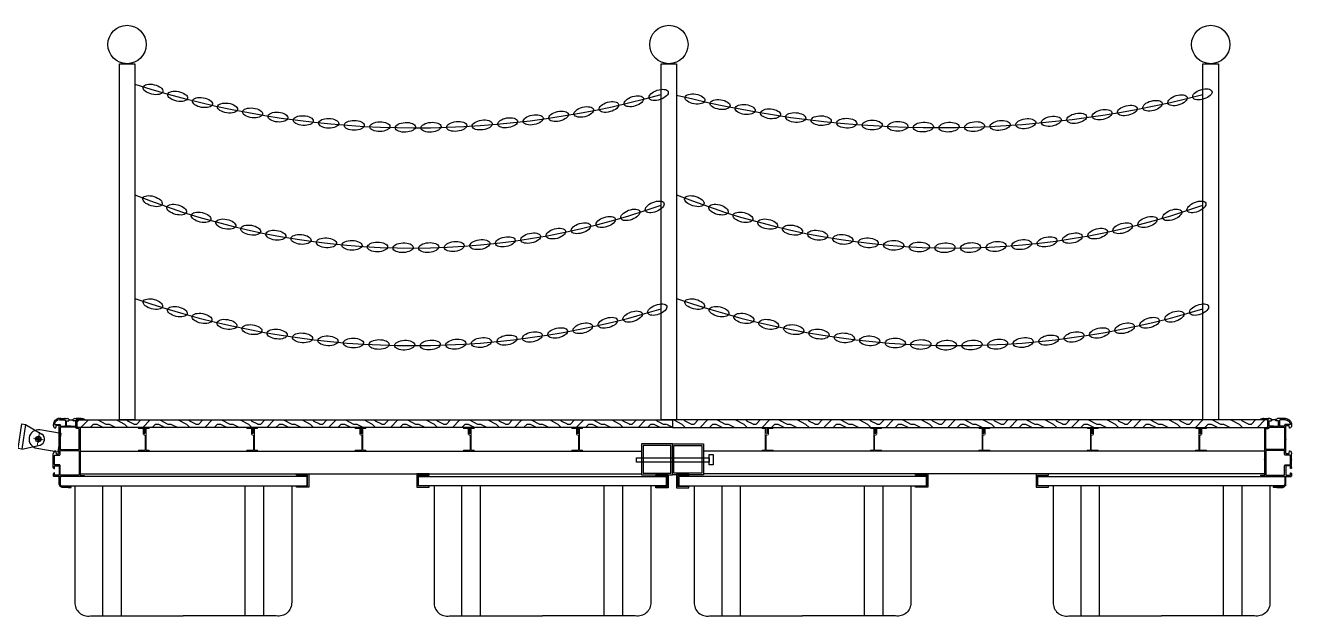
# Model space of a CAD drawing. Header units: millimetres. Extents: x 20612 to 343412, y -116527 to 156976.
# Drawn here: x 220331 to 224421, y -90641 to -88731 of the extents above; entities that cross this region are included whole.
import ezdxf

# ---------------------------------------------------------------- set-up
doc = ezdxf.new("R2010")
doc.units = ezdxf.units.MM
doc.header["$LTSCALE"] = 1000
doc.linetypes.add('CENTER2', pattern=[28.575, 19.05, -3.175, 3.175, -3.175])
for name, color, linetype, lineweight in [('0 [HR] Dim', 6, 'Continuous', 13), ('结构', 52, 'Continuous', 18), ('铝龙骨', 7, 'Continuous', 9)]:
    doc.layers.add(name, color=color, linetype=linetype, lineweight=lineweight)
for name, color, linetype in [('W-PLASTIC_RAILINGS塑木栏杆', 6, 'Continuous'), ('W-STEEL_KEEL钢龙骨', 5, 'Continuous'), ('W-WOOD_FLOOR木地板', 30, 'Continuous')]:
    doc.layers.add(name, color=color, linetype=linetype)

# ---------------------------------------------------------------- blocks, each defined once
blk = doc.blocks.new('$matou$00000085')
at = {"color": 0, "lineweight": 5}
for p, q in [((-17.5, 36, 0), (-17.5, 37, 0)), ((-4.3, 33.6, 0), (-4.3, 35, 0)), ((-1.2, 13.2, 0), (-3.5, 13.2, 0))]:
    blk.add_line(p, q, dxfattribs=at)
at = {"color": 0, "lineweight": 0, "ltscale": 0.5}
blk.add_arc((-1.5, 17.2, 0), 4.07, 274.7282, 349.8472, dxfattribs=at)
at = {"layer": '结构', "color": 0, "linetype": 'ByBlock', "lineweight": 0, "ltscale": 0.5}
for p, q in [((-7.2, 38, 0), (-16.5, 38, 0)), ((-16.5, 35, 0), (-8.5, 35, 0)), ((-7.5, -34, 0), (-7.5, 34, 0)), ((-4.7, 33.3, 0), (-4.3, 33.6, 0)), ((-4.3, 33.1, 0), (-4.7, 33.3, 0)), ((-4.7, 31.5, 0), (-4.3, 31.7, 0)), ((-4.3, 31.2, 0), (-4.7, 31.5, 0)), ((-4.3, 31, 0), (-4.7, 30.8, 0)), ((-4.7, 30.8, 0), (-4.3, 30.5, 0)), ((-4.3, 29.2, 0), (-4.7, 29, 0)), ((-4.7, 29, 0), (-4.3, 28.7, 0)), ((-4.3, 27.4, 0), (-4.7, 27.2, 0)), ((-4.7, 27.2, 0), (-4.3, 26.9, 0)), ((-4.3, 25.6, 0), (-4.7, 25.4, 0)), ((-4.7, 25.4, 0), (-4.3, 25.1, 0)), ((-4.3, 23.8, 0), (-4.7, 23.6, 0)), ((-4.7, 23.6, 0), (-4.3, 23.3, 0)), ((-4.3, 22, 0), (-4.7, 21.8, 0)), ((-4.7, 21.8, 0), (-4.3, 21.5, 0)), ((-4.3, 20.2, 0), (-4.7, 20, 0)), ((-4.7, 20, 0), (-4.3, 19.7, 0)), ((-4.5, -34, 0), (-4.5, 12.2, 0)), ((-4.3, 31.7, 0), (-4.3, 33.1, 0)), ((-4.3, 31.3, 0), (-4.3, 31, 0)), ((-4.3, 30.5, 0), (-4.3, 29.2, 0)), ((-4.3, 28.7, 0), (-4.3, 27.4, 0)), ((-4.3, 26.9, 0), (-4.3, 25.6, 0)), ((-4.3, 25.1, 0), (-4.3, 23.8, 0)), ((-4.3, 23.3, 0), (-4.3, 22, 0)), ((-4.3, 21.5, 0), (-4.3, 20.2, 0)), ((-4.3, 19.7, 0), (-4.3, 19.2, 0)), ((-0.7, 33.6, 0), (-0.7, 35, 0)), ((-0.3, 33.3, 0), (-0.7, 33.6, 0)), ((-0.7, 33.1, 0), (-0.3, 33.3, 0)), ((-0.7, 31.7, 0), (-0.7, 33.1, 0)), ((-0.3, 31.5, 0), (-0.7, 31.7, 0)), ((-0.7, 31.2, 0), (-0.3, 31.5, 0)), ((-0.7, 29.9, 0), (-0.7, 31.2, 0)), ((-0.3, 29.7, 0), (-0.7, 29.9, 0)), ((-0.7, 29.4, 0), (-0.3, 29.7, 0)), ((-0.7, 28.1, 0), (-0.7, 29.4, 0)), ((-0.3, 27.9, 0), (-0.7, 28.1, 0)), ((-0.7, 27.6, 0), (-0.3, 27.9, 0)), ((-0.7, 26.3, 0), (-0.7, 27.6, 0)), ((-0.3, 26.1, 0), (-0.7, 26.3, 0)), ((-0.7, 25.8, 0), (-0.3, 26.1, 0)), ((-0.7, 24.5, 0), (-0.7, 25.8, 0)), ((-0.3, 24.3, 0), (-0.7, 24.5, 0)), ((-0.7, 24, 0), (-0.3, 24.3, 0)), ((-0.7, 22.7, 0), (-0.7, 24, 0)), ((-0.3, 22.5, 0), (-0.7, 22.7, 0)), ((-0.7, 22.2, 0), (-0.3, 22.5, 0)), ((-0.7, 22.2, 0), (-0.7, 22.2, 0)), ((-0.7, 21, 0), (-0.7, 22.2, 0)), ((-0.3, 20.7, 0), (-0.7, 21, 0)), ((-0.7, 20.5, 0), (-0.3, 20.7, 0)), ((-0.7, 19.2, 0), (-0.7, 20.5, 0)), ((2.2, 38, 0), (16.5, 38, 0)), ((2.5, 34, 0), (2.5, 16.5, 0)), ((16.5, 35, 0), (3.5, 35, 0)), ((17.5, 37, 0), (17.5, 36, 0)), ((-17.5, -37.5, 0), (-17.5, -35.5, 0)), ((-17, -35, 0), (-8.5, -35, 0)), ((17, -38, 0), (-17, -38, 0)), ((-3.5, -35, 0), (17, -35, 0)), ((17.5, -35.5, 0), (17.5, -37.5, 0))]:
    blk.add_line(p, q, dxfattribs=at)
for centre, radius, start, end in [((-16.5, 37, 0), 1, 90, 180), ((-16.5, 36, 0), 1, 180, 270), ((-8.5, 34, 0), 1, 0, 90), ((-7.2, 35, 0), 3, 0, 90.0017), ((-3.5, 12.2, 0), 1, 90, 180), ((-2.5, 19.2, 0), 1.75, 180, 0), ((2.2, 35, 0), 3, 89.9983, 180), ((3.5, 34, 0), 1, 90, 180), ((16.5, 37, 0), 1, 0, 90), ((16.5, 36, 0), 1, 270, 360), ((-17, -35.5, 0), 0.5, 90, 180), ((-17, -37.5, 0), 0.5, 180, 270), ((-8.5, -34, 0), 1, 270, 0), ((-3.5, -34, 0), 1, 180, 270), ((17, -35.5, 0), 0.5, 0, 90), ((17, -37.5, 0), 0.5, 270, 0)]:
    blk.add_arc(centre, radius, start, end, dxfattribs=at)
blk = doc.blocks.new('*U197')
at = {"layer": '铝龙骨', "yscale": -1, "rotation": 180}
blk.add_blockref('$matou$00000085', (0, 0, 0), dxfattribs=at)
blk = doc.blocks.new('*U198')
at = {"color": 0, "linetype": 'ByBlock', "lineweight": -2, "transparency": 16777216}
for p in [(0, 0), (350, 0), (700, 0), (1050, 0), (1400, 0)]:
    blk.add_blockref('*U197', p, dxfattribs=at)
blk = doc.blocks.new('450fuxiang')
at = {"color": 5, "lineweight": -3}
for p, q in [((-1521474.8, 1202848.6), (-1521474.8, 1203268.6)), ((-1521414.8, 1202848.6), (-1521414.8, 1203268.6)), ((-1521014.8, 1202848.6), (-1521014.8, 1203268.6)), ((-1520954.8, 1202848.6), (-1520954.8, 1203268.6))]:
    blk.add_line(p, q, dxfattribs=at)
at = {"color": 5}
blk.add_lwpolyline([(-1521614.8, 1203298.6), (-1521614.8, 1203268.6), (-1521564.8, 1203268.6), (-1520814.8, 1203268.6), (-1520814.8, 1203268.6), (-1520814.8, 1203298.6)], close=True, dxfattribs=at)
at = {"color": 5, "lineweight": -3}
for points in [[(-1521564.8, 1203268.6), (-1521564.8, 1202893.1, 0.477005), (-1521514.8, 1202848.6), (-1521214.8, 1202848.6)], [(-1520864.8, 1203268.6), (-1520864.8, 1202893.1, -0.477005), (-1520914.8, 1202848.6), (-1521214.8, 1202848.6)]]:
    blk.add_lwpolyline(points, format="xyb", dxfattribs=at)
blk = doc.blocks.new('*U199')
at = {"layer": '铝龙骨', "yscale": -1, "rotation": 180}
blk.add_blockref('$matou$00000085', (0, 0, 0), dxfattribs=at)
blk = doc.blocks.new('*U200')
at = {"color": 0, "linetype": 'ByBlock', "lineweight": -2, "transparency": 16777216}
for p in [(0, 0), (350, 0), (700, 0), (1050, 0), (1400, 0)]:
    blk.add_blockref('*U199', p, dxfattribs=at)
blk = doc.blocks.new('*U215')
blk.add_ellipse((60.9, 2), major_axis=(32.4, 2.7), ratio=0.48401)
blk = doc.blocks.new('*U196')
at = {"color": 0, "linetype": 'ByBlock', "lineweight": -2, "transparency": 16777216}
for p, rotation in [((220684.3, -88921.7), 342.3868018437025), ((220763.5, -88945.6), 343.9696232569075), ((220843.3, -88967.4), 345.5524446701127), ((222237.2, -88991.5), 12.46040869459679), ((222317.7, -88972.6), 14.043230107802), ((220923.8, -88986.9), 347.1352660833179), ((221004.7, -89004.2), 348.718087496523), ((221992.8, -89035), 7.711944454981085), ((222074.6, -89022.8), 9.294765868186326), ((222156.1, -89008.3), 10.87758728139156), ((221086.1, -89019.3), 350.3009089097276), ((221167.8, -89032.1), 351.8837303229324), ((221249.9, -89042.7), 353.4665517361374), ((221332.2, -89050.9), 355.0493731493422), ((221414.8, -89056.9), 356.6321945625468), ((221497.5, -89060.7), 358.2150159757521), ((221580.2, -89062.1), 359.7978373889584), ((221663, -89061.2), 1.380658802161547), ((221745.7, -89058.1), 2.963480215366089), ((221828.2, -89052.7), 4.546301628570874), ((221910.6, -89045), 6.129123041775837)]:
    blk.add_blockref('*U215', p, dxfattribs=dict(at, rotation=rotation))
blk = doc.blocks.new('*U211')
blk.add_ellipse((60.9, 2), major_axis=(32.4, 2.7), ratio=0.48401)
blk = doc.blocks.new('*U212')
at = {"color": 0, "linetype": 'ByBlock', "lineweight": -2, "transparency": 16777216}
for p, rotation in [((220684.3, -89278.2), 338.1623771704504), ((222305.9, -89338), 17.6122862001031), ((220761.6, -89307.6), 340.1348726219333), ((220839.9, -89334.4), 342.1073680734158), ((222226.6, -89361.7), 15.63979074862043), ((220919.1, -89358.5), 344.0798635248983), ((220999.1, -89379.8), 346.0523589763809), ((222065.8, -89400.8), 11.69479984565498), ((222146.5, -89382.6), 13.66729529713785), ((221079.7, -89398.4), 348.0248544278635), ((221160.9, -89414.1), 349.9973498793462), ((221242.7, -89427.1), 351.9698453308288), ((221820.5, -89438.5), 5.777313491206952), ((221902.7, -89428.7), 7.749808942689576), ((221984.5, -89416.1), 9.722304394172221), ((221324.8, -89437.2), 353.9423407823116), ((221407.2, -89444.6), 355.9148362337945), ((221489.9, -89449), 357.8873316852772), ((221572.6, -89450.7), 359.8598271367605), ((221655.4, -89449.4), 1.832322588241886), ((221738, -89445.4), 3.804818039724329)]:
    blk.add_blockref('*U211', p, dxfattribs=dict(at, rotation=rotation))
blk = doc.blocks.new('*U213')
blk.add_ellipse((60.9, 2), major_axis=(32.4, 2.7), ratio=0.48401)
blk = doc.blocks.new('*U214')
at = {"color": 0, "linetype": 'ByBlock', "lineweight": -2, "transparency": 16777216}
for p, rotation in [((220684.3, -89613.4), 340.8325963447396), ((220762.8, -89639.4), 342.559895919299), ((220842.2, -89663), 344.2871954938582), ((222233.5, -89688), 13.65128826136942), ((222313.6, -89667.3), 15.37858783592879), ((220922.1, -89684.2), 346.0144950684179), ((221002.7, -89703), 347.7417946429775), ((222071.6, -89722.2), 10.19668911225048), ((222152.8, -89706.3), 11.92398868680983), ((221083.9, -89719.3), 349.4690942175368), ((221165.5, -89733.2), 351.1963937920964), ((221247.4, -89744.6), 352.9236933666562), ((221329.7, -89753.6), 354.6509929412158), ((221743, -89761), 3.287490814012628), ((221825.6, -89755), 5.014790388571994), ((221907.9, -89746.6), 6.742089963131553), ((221989.9, -89735.6), 8.469389537690923), ((221412.2, -89760.1), 356.3782925157752), ((221494.9, -89764), 358.1055920903347), ((221577.6, -89765.5), 359.8328916648965), ((221660.4, -89764.5), 1.560191239453163)]:
    blk.add_blockref('*U213', p, dxfattribs=dict(at, rotation=rotation))
blk = doc.blocks.new('asdasdasfdf')
at = {"color": 3, "lineweight": -3}
for p, q in [((210793.5, 35711.1), (210793.5, 35754.2)), ((210799, 35753.2), (210811.5, 35753.2)), ((210810, 35777.8), (210810.3, 35778.2)), ((210811.4, 35778.2), (210811.7, 35777.8)), ((210812, 35777.8), (210812.3, 35778.2)), ((210814, 35777.8), (210814.3, 35778.2)), ((210814.4, 35778.3), (210819.6, 35778.3)), ((210814.4, 35778.3), (210816.3, 35778.3)), ((210825.1, 35775.8), (210825.1, 35771.5)), ((210839.1, 35771.5), (210839.1, 35775.8)), ((210844.7, 35778.3), (210849.8, 35778.3)), ((210858.3, 35777.8), (210858, 35778.2)), ((210860.3, 35777.8), (210860, 35778.2)), ((210860.9, 35778.2), (210860.6, 35777.8)), ((210862.3, 35777.8), (210862, 35778.2)), ((210865, 35778.3), (210867.4, 35778.3)), ((210861.7, 35748.7), (210861.7, 35711.1)), ((210774.4, 35645.6), (210774.4, 35664.4)), ((210861.7, 35644.4), (210861.7, 35595.1))]:
    blk.add_line(p, q, dxfattribs=at)
at = {"color": 0}
blk.add_line((210825.1, 35773.6), (210839.1, 35773.6), dxfattribs=at)
at = {"color": 3, "lineweight": -3}
for points in [[(210794.5, 35778.3, 0.414214), (210774.4, 35758.2), (210774.4, 35756.6)], [(210778.4, 35759.3), (210778.4, 35759.3), (210795, 35759.3, -0.414214), (210797, 35757.3), (210797, 35755.2, 0.413909), (210799, 35753.2)], [(210791.4, 35756.2), (210784.5, 35756.2, 0.362489), (210783.5, 35755.4), (210782.2, 35748)], [(210794.5, 35774.3), (210794.5, 35774.3), (210810.5, 35774.3, -0.414214), (210813.5, 35771.3), (210813.5, 35755.2, -0.414518), (210811.5, 35753.2)], [(210799.2, 35778.3, -0.198912), (210799.3, 35778.2), (210799.6, 35777.8)], [(210799.9, 35777.8), (210800.2, 35778.2, -0.198912), (210800.4, 35778.3), (210801.2, 35778.3, -0.198912), (210801.3, 35778.2), (210801.6, 35777.8)], [(210801.9, 35777.8), (210802.2, 35778.2, -0.198912), (210802.4, 35778.3), (210803.2, 35778.3, -0.198912), (210803.4, 35778.2), (210803.7, 35777.8)], [(210803.9, 35777.8), (210804.2, 35778.2, -0.198912), (210804.4, 35778.3), (210805.2, 35778.3, -0.198912), (210805.4, 35778.2), (210805.7, 35777.8)], [(210805.9, 35777.8), (210806.3, 35778.2, -0.198912), (210806.4, 35778.3), (210807.2, 35778.3, -0.198912), (210807.4, 35778.2), (210807.7, 35777.8)], [(210808, 35777.8), (210808.3, 35778.2, -0.198912), (210808.4, 35778.3), (210809.2, 35778.3, -0.198912), (210809.4, 35778.2), (210809.7, 35777.8)], [(210810.3, 35778.2, -0.198912), (210810.4, 35778.3), (210811.2, 35778.3)], [(210812.4, 35778.3), (210813.3, 35778.3, -0.198912), (210813.4, 35778.2), (210813.7, 35777.8)], [(210831.5, 35753.2), (210818.1, 35753.2, -0.414214), (210817, 35754.2), (210817, 35770.3, -0.414214), (210818.1, 35771.3), (210824.9, 35771.3)], [(210832.7, 35753.2, 0.198912), (210832.5, 35753.1), (210832.2, 35752.8, -0.414214), (210832, 35752.8), (210831.7, 35753.1, 0.198912), (210831.5, 35753.2)], [(210832.7, 35753.2), (210846.2, 35753.2, 0.414214), (210847.2, 35754.2), (210847.2, 35770.3, 0.414214), (210846.2, 35771.3), (210839.3, 35771.3)], [(210850.2, 35777.8), (210849.9, 35778.2, 0.198912), (210849.8, 35778.3), (210848, 35778.3)], [(210852.2, 35777.8), (210851.9, 35778.2, 0.198912), (210851.8, 35778.3), (210851, 35778.3, 0.198912), (210850.8, 35778.2), (210850.5, 35777.8)], [(210861.7, 35748.7, 0.414214), (210860.7, 35749.7), (210851.7, 35749.7, -0.414214), (210850.7, 35750.7), (210850.7, 35774.3, -0.414214), (210851.7, 35775.3)], [(210874.8, 35775.8), (210874.8, 35775.5, -0.414214), (210874.6, 35775.3), (210851.7, 35775.3)], [(210854.2, 35777.8), (210853.9, 35778.2, 0.198912), (210853.8, 35778.3), (210853, 35778.3, 0.198912), (210852.8, 35778.2), (210852.5, 35777.8)], [(210856.3, 35777.8), (210856, 35778.2, 0.198912), (210855.8, 35778.3), (210855, 35778.3, 0.198912), (210854.8, 35778.2), (210854.5, 35777.8)], [(210857.8, 35778.3), (210857, 35778.3, 0.198912), (210856.8, 35778.2), (210856.5, 35777.8)], [(210859.8, 35778.3), (210859, 35778.3, 0.198912), (210858.8, 35778.2), (210858.5, 35777.8)], [(210861.8, 35778.3), (210861, 35778.3, 0.198912), (210860.9, 35778.2)], [(210864.3, 35777.8), (210864, 35778.2, 0.198912), (210863.8, 35778.3), (210863, 35778.3, 0.198912), (210862.9, 35778.2), (210862.6, 35777.8)], [(210865, 35778.3, 0.198912), (210864.9, 35778.2), (210864.6, 35777.8)], [(210781, 35673.9, -0.403535), (210782.2, 35673.1), (210783.5, 35665.7, 0.362489), (210784.5, 35664.8), (210791.4, 35664.8, 0.414214), (210793.5, 35666.9), (210793.5, 35709.9)], [(210793.5, 35711.1, 0.198912), (210793.5, 35711), (210793.8, 35710.7, -0.414214), (210793.8, 35710.4), (210793.5, 35710.1, 0.198912), (210793.5, 35709.9)], [(210861.7, 35711), (210861.4, 35710.7, 0.414214), (210861.4, 35710.4), (210861.7, 35710.1, -0.198912), (210861.7, 35709.9), (210861.7, 35709.9), (210861.7, 35645.6)], [(210861.7, 35673.1), (210861.7, 35595.1, 2.414214), (210862.2, 35594.6), (210873.8, 35594.6, -0.414214), (210874.8, 35593.6), (210874.8, 35592.6, -0.414214), (210873.8, 35591.6)], [(210774.4, 35645.6, 0.198912), (210774.4, 35645.5), (210774.7, 35645.2, -0.414214), (210774.7, 35644.9), (210774.4, 35644.6, 0.198912), (210774.4, 35644.4)], [(210861.7, 35645.5), (210861.4, 35645.2, 0.414214), (210861.4, 35644.9), (210861.7, 35644.6)], [(210774.4, 35619.7, 0.414214), (210776.9, 35617.2), (210778.2, 35617.2, 0.414214), (210778.4, 35617.4)], [(210774.4, 35597.6), (210774.4, 35593.6, 0.414214), (210776.4, 35591.6)], [(210805.5, 35555.4, -0.414214), (210793.4, 35567.5), (210793.4, 35589.6, 0.414214), (210791.4, 35591.6), (210776.4, 35591.6)], [(210778.4, 35602.9, 0.414214), (210778.2, 35603.1), (210776.9, 35603.1)], [(210778.4, 35617.4), (210778.4, 35624.2, -0.414214), (210779.4, 35625.2), (210792.4, 35625.2, -0.414214), (210793.4, 35624.2), (210793.4, 35610.7, 0.198912), (210793.5, 35610.6), (210793.8, 35610.3, -0.414214), (210793.8, 35610), (210793.5, 35609.7, 0.198912), (210793.4, 35609.6), (210793.4, 35596.1, -0.414214), (210792.4, 35595.1), (210779.4, 35595.1, -0.414214), (210778.4, 35596.1), (210778.4, 35602.9)], [(210873.8, 35591.6), (210798.5, 35591.6, 0.414214), (210796.5, 35589.6), (210796.5, 35567.5, 0.414214), (210805.5, 35558.4)], [(210822.1, 35555.5), (210822.4, 35555.8, -0.414214), (210822.7, 35555.8), (210823, 35555.5, 0.198912), (210823.1, 35555.4), (210831.6, 35555.4, 0.414214), (210832.6, 35556.4), (210832.6, 35557.4, 0.414214), (210831.6, 35558.4), (210805.5, 35558.4)], [(210822.1, 35555.5, -0.198912), (210822, 35555.4), (210805.5, 35555.4)]]:
    blk.add_lwpolyline(points, format="xyb", dxfattribs=at)
for points in [[(210794.5, 35778.3), (210799.2, 35778.3), (210796.8, 35778.3)], [(210774.4, 35619.7), (210774.4, 35630.1), (210774.4, 35644.4)]]:
    blk.add_lwpolyline(points, dxfattribs=at)
for points in [[(210850.2, 35746.2, -0.356394), (210847.2, 35748.6, 0.356394), (210845.3, 35750.2), (210800, 35750.2, 0.414214), (210797, 35747.2), (210797, 35679.9, 0.414214), (210799, 35677.9), (210855.2, 35677.9, 0.414214), (210858.2, 35680.9), (210858.2, 35743.2, 0.414214), (210855.2, 35746.2)], [(210858.2, 35598.1, -0.414214), (210855.2, 35595.1), (210800, 35595.1, -0.414214), (210797, 35598.1), (210797, 35625.7, 0.414214), (210794, 35628.7), (210780.9, 35628.7, -0.414214), (210777.9, 35631.7), (210777.9, 35657.3, -0.414214), (210780.9, 35660.3), (210794, 35660.3, 0.414214), (210797, 35663.3), (210797, 35672.9, -0.414214), (210799, 35674.9), (210855.2, 35674.9, -0.414214), (210858.2, 35671.9)]]:
    blk.add_lwpolyline(points, format="xyb", close=True, dxfattribs=at)
for centre, radius, start, end in [((210784.3, 35756.6), 9.88, 179.7094, 251.9861), ((210794.4, 35758.3), 16, 89.8166, 176.4472), ((210791.4, 35754.2), 2.01, 0, 90), ((210799.8, 35777.9), 0.201, 225, 315), ((210801.8, 35777.9), 0.201, 225, 315), ((210803.8, 35777.9), 0.201, 225, 315), ((210805.8, 35777.9), 0.201, 225, 315), ((210807.8, 35777.9), 0.201, 225, 315), ((210809.8, 35777.9), 0.201, 225, 315), ((210811.2, 35778.1), 0.201, 45, 90), ((210811.8, 35777.9), 0.201, 225, 315), ((210812.4, 35778.1), 0.201, 90, 135), ((210813.8, 35777.9), 0.201, 225, 315), ((210814.4, 35778.1), 0.201, 90, 135), ((210819.9, 35771.7), 6.62, 38.3047, 92.8074), ((210824.9, 35771.5), 0.201, 270, 0.2741), ((210844.3, 35771.7), 6.62, 87.1926, 141.6953), ((210839.3, 35771.5), 0.201, 180, 270), ((210850.4, 35777.9), 0.201, 225, 315), ((210852.4, 35777.9), 0.201, 225, 315), ((210854.4, 35777.9), 0.201, 225, 315), ((210856.4, 35777.9), 0.201, 225, 315), ((210857.8, 35778.1), 0.201, 45, 90), ((210858.4, 35777.9), 0.201, 225, 315), ((210859.8, 35778.1), 0.201, 45, 90), ((210860.4, 35777.9), 0.201, 225, 315), ((210861.8, 35778.1), 0.201, 45, 90), ((210862.4, 35777.9), 0.201, 225, 315), ((210864.4, 35777.9), 0.201, 225, 315), ((210866.8, 35764.5), 13.8, 54.8394, 92.3815), ((210781.2, 35748.2), 1, 270, 349.7), ((210861.5, 35711.1), 0.201, 315, 0), ((210784.5, 35664.4), 10.1, 110.0422, 179.7055), ((210861.5, 35645.6), 0.201, 315, 0), ((210861.5, 35644.4), 0.201, 360, 45), ((210781, 35597.9), 6.62, 128.3047, 182.8074)]:
    blk.add_arc(centre, radius, start, end, dxfattribs=at)
blk = doc.blocks.new('连接')
at = {"layer": 'W-STEEL_KEEL钢龙骨'}
blk.add_lwpolyline([(503898.8, 498604.5), (503898.8, 498534.5), (503958.8, 498534.5), (503958.8, 498604.5)], dxfattribs=at)
blk.add_circle((503928.8, 498604.5), 5, dxfattribs=at)
blk.add_arc((503928.8, 498604.5), 30, 0, 180, dxfattribs=at)
blk = doc.blocks.new('滚轮支架 -left')
for p, q in [((-50, 10), (-22.4, 81)), ((50, 10), (22.4, 81))]:
    blk.add_line(p, q)
at = {"color": 3, "linetype": 'CENTER2'}
for p, q in [((-15, 70), (15, 70)), ((0, 85), (0, 55))]:
    blk.add_line(p, q, dxfattribs=at)
blk.add_lwpolyline([(-50, 10), (50, 10), (50, -5), (-50, -5)], close=True)
blk.add_circle((0, 70), 11)
blk.add_arc((0, 70), 25, 26.1956, 153.8044)
blk = doc.blocks.new('asasd')
at = {"layer": '0 [HR] Dim', "color": 3, "linetype": 'CENTER2'}
for p, q in [((502185.4, 500813.1), (502145.4, 500813.1)), ((502185.4, 500813.1), (502145.4, 500813.1)), ((502165.4, 500785.1), (502165.4, 500841.1)), ((502165.4, 500785.1), (502165.4, 500841.1))]:
    blk.add_line(p, q, dxfattribs=at)
at = {"rotation": 270}
blk.add_blockref('滚轮支架 -left', (502095.4, 500813.1), dxfattribs=at)
blk.add_blockref('滚轮支架 -left', (502095.4, 500813.1), dxfattribs=at)
blk = doc.blocks.new('*U209')
blk.add_ellipse((60.9, 2), major_axis=(32.4, 2.7), ratio=0.48401)
blk = doc.blocks.new('*U210')
at = {"color": 0, "linetype": 'ByBlock', "lineweight": -2, "transparency": 16777216}
for p, rotation in [((222434.3, -88956.2), 345.8366380346332), ((222514.7, -88975.5), 347.2051172902687), ((223993, -88987.8), 11.83774389171014), ((224073.7, -88969.9), 13.20622314734562), ((222595.7, -88992.9), 348.5735965459039), ((222677, -89008.3), 349.9420758015393), ((223748.3, -89030), 7.732306124803526), ((223830.2, -89017.9), 9.100785380438921), ((223911.8, -89003.9), 10.46926463607441), ((222758.6, -89021.8), 351.3105550571751), ((222840.6, -89033.3), 352.679034312811), ((222922.8, -89042.9), 354.0475135684471), ((223005.2, -89050.5), 355.4159928240825), ((223087.8, -89056.1), 356.7844720797183), ((223170.4, -89059.7), 358.1529513353541), ((223253.2, -89061.4), 359.5214305909909), ((223335.9, -89061.1), 0.8899098466249721), ((223418.7, -89058.8), 2.25838910226087), ((223501.3, -89054.6), 3.62686835789621), ((223583.8, -89048.4), 4.995347613532092), ((223666.2, -89040.2), 6.363826869167786)]:
    blk.add_blockref('*U209', p, dxfattribs=dict(at, rotation=rotation))
blk = doc.blocks.new('*U222')
blk.add_ellipse((60.9, 2), major_axis=(32.4, 2.7), ratio=0.48401)
blk = doc.blocks.new('*U223')
at = {"color": 0, "linetype": 'ByBlock', "lineweight": -2, "transparency": 16777216}
for p, rotation in [((222434.3, -89278.2), 338.1623771704505), ((224055.9, -89338), 17.61228620010482), ((222511.6, -89307.6), 340.1348726219331), ((222589.9, -89334.4), 342.1073680734161), ((223976.6, -89361.7), 15.6397907486222), ((222669.1, -89358.5), 344.0798635248989), ((222749.1, -89379.8), 346.0523589763817), ((223815.8, -89400.8), 11.6947998456573), ((223896.5, -89382.6), 13.66729529713994), ((222829.7, -89398.4), 348.0248544278643), ((222910.9, -89414.1), 349.997349879347), ((222992.7, -89427.1), 351.9698453308298), ((223570.5, -89438.5), 5.77731349120866), ((223652.7, -89428.7), 7.749808942691462), ((223734.5, -89416.1), 9.722304394174483), ((223074.8, -89437.2), 353.9423407823124), ((223157.2, -89444.6), 355.9148362337953), ((223239.9, -89449), 357.8873316852782), ((223322.6, -89450.7), 359.8598271367631), ((223405.4, -89449.4), 1.832322588243278), ((223488, -89445.4), 3.804818039725863)]:
    blk.add_blockref('*U222', p, dxfattribs=dict(at, rotation=rotation))
blk = doc.blocks.new('*U207')
blk.add_ellipse((60.9, 2), major_axis=(32.4, 2.7), ratio=0.48401)
blk = doc.blocks.new('*U208')
at = {"color": 0, "linetype": 'ByBlock', "lineweight": -2, "transparency": 16777216}
for p, rotation in [((222434.3, -89613.4), 340.8325963447396), ((222512.8, -89639.4), 342.5598959192985), ((222592.2, -89663), 344.2871954938574), ((223983.5, -89688), 13.65128826136394), ((224063.6, -89667.3), 15.3785878359231), ((222672.1, -89684.2), 346.0144950684166), ((222752.7, -89703), 347.741794642976), ((223821.6, -89722.2), 10.19668911224584), ((223902.8, -89706.3), 11.923988686805), ((222833.9, -89719.3), 349.4690942175354), ((222915.5, -89733.2), 351.1963937920945), ((222997.4, -89744.6), 352.9236933666534), ((223079.7, -89753.6), 354.6509929412124), ((223493, -89761), 3.287490814008967), ((223575.6, -89755), 5.014790388568137), ((223657.9, -89746.6), 6.742089963127489), ((223739.9, -89735.6), 8.469389537686647), ((223162.2, -89760.1), 356.3782925157717), ((223244.9, -89764), 358.1055920903313), ((223327.6, -89765.5), 359.8328916648899), ((223410.4, -89764.5), 1.560191239449659)]:
    blk.add_blockref('*U207', p, dxfattribs=dict(at, rotation=rotation))

msp = doc.modelspace()

# ---------------------------------------------------------------- hatches: boundary and pattern name
at = {"layer": 'W-WOOD_FLOOR木地板'}
h = msp.add_hatch(dxfattribs=at)
h.set_pattern_fill('木纹01', color=256, scale=50)
h.set_pattern_definition([(360, (-128719.09, 84831.1), (200, 200), [10, -190]), (360, (-128859.09, 84851.1), (200, 200), [20, -180]), (360, (-128729.09, 84861.1), (200, 200), [10, -190]), (360, (-128849.09, 84881.1), (200, 200), [10, -190]), (360, (-128729.09, 84891.1), (200, 200), [10, -190]), (360, (-128839.09, 84901.1), (200, 200), [10, -190]), (360, (-128729.09, 84911.1), (200, 200), [10, -190]), (360, (-128839.09, 84931.1), (200, 200), [10, -110, 10, -70]), (360, (-128839.09, 84951.1), (200, 200), [20, -100, 10, -70]), (360, (-128849.09, 84981.1), (200, 200), [10, -30, 10, -80, 10, -60]), (360, (-128859.09, 85001.1), (200, 200), [10, -40, 20, -130]), (360, (-128729.09, 85011.1), (200, 200), [10, -190]), (360, (-128859.09, 85021.1), (200, 200), [10, -50, 10, -130]), (45, (-128879.09, 84831.1), (5e-14, 200), [28.2842, -254.55851]), (45, (-128709.09, 84831.1), (5e-14, 200), [56.56854, -226.27417]), (45, (-128709.09, 84931.1), (5e-14, 200), [14.142, -268.70071]), (45, (-128879.09, 84951.1), (5e-14, 200), [42.4264, -240.41631]), (45, (-128709.09, 84951.1), (5e-14, 200), [70.71068, -212.13203]), (45, (-128709.09, 84981.1), (5e-14, 200), [42.4264, -240.41631]), (315, (-128749.09, 85001.1), (200, -9e-14), [14.142, -268.70071]), (315, (-128819.09, 84841.1), (200, -9e-14), [28.2842, -254.55851]), (315, (-128809.09, 84921.1), (200, -9e-14), [28.2842, -254.55851]), (315, (-128749.09, 84881.1), (200, -9e-14), [28.2842, -254.55851]), (315, (-128759.09, 84961.1), (200, -9e-14), [28.2842, -254.55851]), (315, (-128749.09, 84981.1), (200, -9e-14), [42.4264, -240.41631]), (315, (-128799.09, 84861.1), (200, -9e-14), [42.4264, -240.41631]), (315, (-128769.09, 84871.1), (200, -9e-14), [42.4264, -240.41631]), (315, (-128799.09, 84941.1), (200, -9e-14), [42.4264, -240.41631]), (315, (-128779.09, 84951.1), (200, -9e-14), [42.4264, -240.41631]), (26.56505, (-128869.09, 84871.095), (200, 8e-08), [22.36068, -424.85292]), (26.56505, (-128719.09, 84861.095), (200, 8e-08), [89.44272, -357.77088]), (26.56505, (-128719.09, 84891.095), (200, 8e-08), [89.44272, -357.77088]), (26.56505, (-128719.09, 84911.095), (200, 8e-08), [89.4428, -134, 44.722, -179.048795]), (26.56505, (-128699.09, 84941.095), (200, 8e-08), [22.36068, -424.85292]), (26.56505, (-128879.09, 85011.095), (200, 8e-08), [22.36068, -424.85292]), (26.56505, (-128719.09, 85011.095), (200, 8e-08), [44.72136, -402.49224]), (333.43495, (-128769.09, 84831.095), (200, -8e-08), [44.72136, -402.49224]), (333.43495, (-128839.09, 84881.095), (200, -8e-08), [44.72136, -402.49224]), (333.43495, (-128839.09, 84851.095), (200, -8e-08), [22.36068, -424.85224]), (333.43495, (-128829.09, 84901.095), (200, -8e-08), [67.08204, -380.13156]), (333.43495, (-128789.09, 84901.095), (200, -8e-08), [44.72136, -402.49224]), (333.43495, (-128769.09, 84911.095), (200, -8e-08), [44.72136, -402.49224]), (333.43495, (-128829.09, 84931.095), (200, -8e-08), [22.36068, -424.85224]), (333.43495, (-128819.09, 84951.095), (200, -8e-08), [22.36068, -424.85224]), (333.43495, (-128739.09, 84991.095), (200, -8e-08), [22.36068, -424.85224]), (333.43495, (-128749.09, 84921.095), (200, -8e-08), [22.36068, -424.85224]), (333.43495, (-128839.09, 84981.095), (200, -8e-08), [67.08204, -380.13156]), (333.43495, (-128849.09, 85001.095), (200, -8e-08), [44.72136, -402.49224]), (333.43495, (-128739.09, 84941.095), (200, -8e-08), [22.36, -201.24, 22.36, -201.253595]), (333.43495, (-128799.09, 84981.095), (200, -8e-08), [44.72136, -402.49224]), (333.43495, (-128789.09, 85001.095), (200, -8e-08), [44.72136, -402.49224]), (333.43495, (-128849.09, 85021.095), (200, -8e-08), [44.72136, -402.49224]), (333.43495, (-128789.09, 85021.095), (200, -8e-08), [44.72136, -402.49224])])
h.paths.add_polyline_path([(220498.1, -90005.6), (220498.1, -90029.6), (222420.8, -90029.6), (222420.8, -90005.6)])
h = msp.add_hatch(dxfattribs=at)
h.set_pattern_fill('木纹01', color=256, scale=50)
h.set_pattern_definition([(360, (-128719.09, 84831.1), (200, 200), [10, -190]), (360, (-128859.09, 84851.1), (200, 200), [20, -180]), (360, (-128729.09, 84861.1), (200, 200), [10, -190]), (360, (-128849.09, 84881.1), (200, 200), [10, -190]), (360, (-128729.09, 84891.1), (200, 200), [10, -190]), (360, (-128839.09, 84901.1), (200, 200), [10, -190]), (360, (-128729.09, 84911.1), (200, 200), [10, -190]), (360, (-128839.09, 84931.1), (200, 200), [10, -110, 10, -70]), (360, (-128839.09, 84951.1), (200, 200), [20, -100, 10, -70]), (360, (-128849.09, 84981.1), (200, 200), [10, -30, 10, -80, 10, -60]), (360, (-128859.09, 85001.1), (200, 200), [10, -40, 20, -130]), (360, (-128729.09, 85011.1), (200, 200), [10, -190]), (360, (-128859.09, 85021.1), (200, 200), [10, -50, 10, -130]), (45, (-128879.09, 84831.1), (5e-14, 200), [28.2842, -254.55851]), (45, (-128709.09, 84831.1), (5e-14, 200), [56.56854, -226.27417]), (45, (-128709.09, 84931.1), (5e-14, 200), [14.142, -268.70071]), (45, (-128879.09, 84951.1), (5e-14, 200), [42.4264, -240.41631]), (45, (-128709.09, 84951.1), (5e-14, 200), [70.71068, -212.13203]), (45, (-128709.09, 84981.1), (5e-14, 200), [42.4264, -240.41631]), (315, (-128749.09, 85001.1), (200, -9e-14), [14.142, -268.70071]), (315, (-128819.09, 84841.1), (200, -9e-14), [28.2842, -254.55851]), (315, (-128809.09, 84921.1), (200, -9e-14), [28.2842, -254.55851]), (315, (-128749.09, 84881.1), (200, -9e-14), [28.2842, -254.55851]), (315, (-128759.09, 84961.1), (200, -9e-14), [28.2842, -254.55851]), (315, (-128749.09, 84981.1), (200, -9e-14), [42.4264, -240.41631]), (315, (-128799.09, 84861.1), (200, -9e-14), [42.4264, -240.41631]), (315, (-128769.09, 84871.1), (200, -9e-14), [42.4264, -240.41631]), (315, (-128799.09, 84941.1), (200, -9e-14), [42.4264, -240.41631]), (315, (-128779.09, 84951.1), (200, -9e-14), [42.4264, -240.41631]), (26.56505, (-128869.09, 84871.095), (200, 8e-08), [22.36068, -424.85292]), (26.56505, (-128719.09, 84861.095), (200, 8e-08), [89.44272, -357.77088]), (26.56505, (-128719.09, 84891.095), (200, 8e-08), [89.44272, -357.77088]), (26.56505, (-128719.09, 84911.095), (200, 8e-08), [89.4428, -134, 44.722, -179.048795]), (26.56505, (-128699.09, 84941.095), (200, 8e-08), [22.36068, -424.85292]), (26.56505, (-128879.09, 85011.095), (200, 8e-08), [22.36068, -424.85292]), (26.56505, (-128719.09, 85011.095), (200, 8e-08), [44.72136, -402.49224]), (333.43495, (-128769.09, 84831.095), (200, -8e-08), [44.72136, -402.49224]), (333.43495, (-128839.09, 84881.095), (200, -8e-08), [44.72136, -402.49224]), (333.43495, (-128839.09, 84851.095), (200, -8e-08), [22.36068, -424.85224]), (333.43495, (-128829.09, 84901.095), (200, -8e-08), [67.08204, -380.13156]), (333.43495, (-128789.09, 84901.095), (200, -8e-08), [44.72136, -402.49224]), (333.43495, (-128769.09, 84911.095), (200, -8e-08), [44.72136, -402.49224]), (333.43495, (-128829.09, 84931.095), (200, -8e-08), [22.36068, -424.85224]), (333.43495, (-128819.09, 84951.095), (200, -8e-08), [22.36068, -424.85224]), (333.43495, (-128739.09, 84991.095), (200, -8e-08), [22.36068, -424.85224]), (333.43495, (-128749.09, 84921.095), (200, -8e-08), [22.36068, -424.85224]), (333.43495, (-128839.09, 84981.095), (200, -8e-08), [67.08204, -380.13156]), (333.43495, (-128849.09, 85001.095), (200, -8e-08), [44.72136, -402.49224]), (333.43495, (-128739.09, 84941.095), (200, -8e-08), [22.36, -201.24, 22.36, -201.253595]), (333.43495, (-128799.09, 84981.095), (200, -8e-08), [44.72136, -402.49224]), (333.43495, (-128789.09, 85001.095), (200, -8e-08), [44.72136, -402.49224]), (333.43495, (-128849.09, 85021.095), (200, -8e-08), [44.72136, -402.49224]), (333.43495, (-128789.09, 85021.095), (200, -8e-08), [44.72136, -402.49224])])
h.paths.add_polyline_path([(224343.5, -90005.6), (224343.5, -90029.6), (222420.8, -90029.6), (222420.8, -90005.6)])

# ---------------------------------------------------------------- linework, layer by layer
at = {"color": 3, "lineweight": -3}
for p, q in [((220485.6, -90007.9), (220485.6, -90003.5)), ((220491.1, -90001), (220496.2, -90001)), ((220504.7, -90001.6), (220504.4, -90001.1)), ((220506.7, -90001.6), (220506.4, -90001.1)), ((220507.3, -90001.1), (220507, -90001.6)), ((220508.7, -90001.6), (220508.4, -90001.1)), ((220511.4, -90001), (220513.8, -90001)), ((224330.2, -90001), (224327.8, -90001)), ((224332.9, -90001.6), (224333.2, -90001.1)), ((224334.3, -90001.1), (224334.6, -90001.6)), ((224334.9, -90001.6), (224335.2, -90001.1)), ((224336.9, -90001.6), (224337.2, -90001.1)), ((224350.5, -90001), (224345.4, -90001)), ((224356, -90007.9), (224356, -90003.5)), ((220508.1, -90030.6), (220508.1, -90068.2)), ((224333.5, -90030.6), (224333.5, -90068.2)), ((220508.1, -90134.9), (220508.1, -90184.2)), ((224333.5, -90134.9), (224333.5, -90184.2))]:
    msp.add_line(p, q, dxfattribs=at)
at = {"color": 1, "lineweight": -3}
for p, q in [((220508.1, -90106.2), (222320.8, -90106.2)), ((224333.5, -90106.2), (222520.8, -90106.2)), ((220508.1, -90179.8), (222320.8, -90179.8)), ((224333.5, -90179.8), (222520.8, -90179.8))]:
    msp.add_line(p, q, dxfattribs=at)
for points in [[(220684.3, -88921.7, 0.144868), (222384.3, -88955.1, 1.170106)], [(222434.3, -88956.2, 0.124555), (224134.3, -88955.1, 1.170106)], [(220684.3, -89278.2, 0.182727), (222384.3, -89311.6, 1.170106)], [(222434.3, -89278.2, 0.182727), (224134.3, -89311.6, 1.170106)], [(220684.3, -89613.4, 0.158744), (222384.3, -89646.8, 1.170106)], [(222434.3, -89613.4, 0.158744), (224134.3, -89646.8, 1.170106)]]:
    msp.add_lwpolyline(points, format="xyb")
at = {"color": 3, "lineweight": -3}
for points in [[(220479.1, -90026.1, 0.198912), (220479, -90026.2), (220478.7, -90026.5, -0.414214), (220478.4, -90026.5), (220478.1, -90026.2, 0.198912), (220477.9, -90026.1)], [(220479.1, -90026.1), (220492.6, -90026.1, 0.414214), (220493.6, -90025.1), (220493.6, -90009.1, 0.414214), (220492.6, -90008.1), (220485.8, -90008.1)], [(220496.6, -90001.6), (220496.3, -90001.1, 0.198912), (220496.2, -90001), (220494.4, -90001)], [(220498.7, -90001.6), (220498.4, -90001.1, 0.198912), (220498.2, -90001), (220497.4, -90001, 0.198912), (220497.2, -90001.1), (220496.9, -90001.6)], [(220508.1, -90030.6, 0.414214), (220507.1, -90029.6), (220498.1, -90029.6, -0.414214), (220497.1, -90028.6), (220497.1, -90005, -0.414214), (220498.1, -90004)], [(220521.2, -90003.5), (220521.2, -90003.8, -0.414214), (220521, -90004), (220498.1, -90004)], [(220500.7, -90001.6), (220500.4, -90001.1, 0.198912), (220500.2, -90001), (220499.4, -90001, 0.198912), (220499.2, -90001.1), (220498.9, -90001.6)], [(220502.7, -90001.6), (220502.4, -90001.1, 0.198912), (220502.2, -90001), (220501.4, -90001, 0.198912), (220501.2, -90001.1), (220500.9, -90001.6)], [(220504.2, -90001), (220503.4, -90001, 0.198912), (220503.3, -90001.1), (220503, -90001.6)], [(220506.2, -90001), (220505.4, -90001, 0.198912), (220505.3, -90001.1), (220505, -90001.6)], [(220508.3, -90001), (220507.4, -90001, 0.198912), (220507.3, -90001.1)], [(220510.7, -90001.6), (220510.4, -90001.1, 0.198912), (220510.3, -90001), (220509.4, -90001, 0.198912), (220509.3, -90001.1), (220509, -90001.6)], [(220511.4, -90001, 0.198912), (220511.3, -90001.1), (220511, -90001.6)], [(224320.4, -90003.5), (224320.4, -90003.8, 0.414214), (224320.6, -90004), (224343.5, -90004)], [(224330.2, -90001, -0.198912), (224330.3, -90001.1), (224330.6, -90001.6)], [(224330.9, -90001.6), (224331.2, -90001.1, -0.198912), (224331.3, -90001), (224332.2, -90001, -0.198912), (224332.3, -90001.1), (224332.6, -90001.6)], [(224333.3, -90001), (224334.2, -90001, -0.198912), (224334.3, -90001.1)], [(224333.5, -90030.6, -0.414214), (224334.5, -90029.6), (224343.5, -90029.6, 0.414214), (224344.5, -90028.6), (224344.5, -90005, 0.414214), (224343.5, -90004)], [(224335.4, -90001), (224336.2, -90001, -0.198912), (224336.3, -90001.1), (224336.6, -90001.6)], [(224337.4, -90001), (224338.2, -90001, -0.198912), (224338.3, -90001.1), (224338.6, -90001.6)], [(224338.9, -90001.6), (224339.2, -90001.1, -0.198912), (224339.4, -90001), (224340.2, -90001, -0.198912), (224340.3, -90001.1), (224340.6, -90001.6)], [(224340.9, -90001.6), (224341.2, -90001.1, -0.198912), (224341.4, -90001), (224342.2, -90001, -0.198912), (224342.4, -90001.1), (224342.7, -90001.6)], [(224342.9, -90001.6), (224343.2, -90001.1, -0.198912), (224343.4, -90001), (224344.2, -90001, -0.198912), (224344.4, -90001.1), (224344.7, -90001.6)], [(224344.9, -90001.6), (224345.2, -90001.1, -0.198912), (224345.4, -90001), (224347.2, -90001)], [(224362.5, -90026.1), (224349, -90026.1, -0.414214), (224348, -90025.1), (224348, -90009.1, -0.414214), (224349, -90008.1), (224355.8, -90008.1)], [(224362.5, -90026.1, -0.198912), (224362.6, -90026.2), (224362.9, -90026.5, 0.414214), (224363.2, -90026.5), (224363.5, -90026.2, -0.198912), (224363.7, -90026.1)], [(220508.1, -90068.4), (220507.8, -90068.7, 0.414214), (220507.8, -90068.9), (220508.1, -90069.2, -0.198912), (220508.1, -90069.4), (220508.1, -90069.4), (220508.1, -90133.7)], [(224333.5, -90068.4), (224333.8, -90068.7, -0.414214), (224333.8, -90068.9), (224333.5, -90069.2, 0.198912), (224333.5, -90069.4), (224333.5, -90069.4), (224333.5, -90133.7)], [(220508.1, -90106.2), (220508.1, -90184.2, 2.414214), (220508.6, -90184.7), (220520.2, -90184.7, -0.414214), (220521.2, -90185.8), (220521.2, -90186.8, -0.414214), (220520.2, -90187.8)], [(224333.5, -90106.2), (224333.5, -90184.2, -2.414214), (224333, -90184.7), (224321.4, -90184.7, 0.414214), (224320.4, -90185.8), (224320.4, -90186.8, 0.414214), (224321.4, -90187.8)], [(220508.1, -90133.9), (220507.8, -90134.2, 0.414214), (220507.8, -90134.4), (220508.1, -90134.7)], [(224333.5, -90133.9), (224333.8, -90134.2, -0.414214), (224333.8, -90134.4), (224333.5, -90134.7)], [(220520.2, -90187.8), (220444.9, -90187.8, 0.414214), (220442.9, -90189.8), (220442.9, -90211.9, 0.414214), (220451.9, -90220.9)], [(224321.4, -90187.8), (224396.7, -90187.8, -0.414214), (224398.7, -90189.8), (224398.7, -90211.9, -0.414214), (224389.7, -90220.9)], [(220468.5, -90223.8), (220468.8, -90223.5, -0.414214), (220469.1, -90223.5), (220469.4, -90223.8, 0.198912), (220469.6, -90223.9), (220478, -90223.9, 0.414214), (220479, -90222.9), (220479, -90221.9, 0.414214), (220478, -90220.9), (220451.9, -90220.9)], [(224373.1, -90223.8), (224372.8, -90223.5, 0.414214), (224372.5, -90223.5), (224372.2, -90223.8, -0.198912), (224372, -90223.9), (224363.6, -90223.9, -0.414214), (224362.6, -90222.9), (224362.6, -90221.9, -0.414214), (224363.6, -90220.9), (224389.7, -90220.9)]]:
    msp.add_lwpolyline(points, format="xyb", dxfattribs=at)
for points in [[(220496.6, -90033.2, -0.356394), (220493.6, -90030.7, 0.356394), (220491.7, -90029.1), (220446.4, -90029.1, 0.414214), (220443.4, -90032.2), (220443.4, -90099.4, 0.414214), (220445.4, -90101.4), (220501.6, -90101.4, 0.414214), (220504.6, -90098.4), (220504.6, -90036.2, 0.414214), (220501.6, -90033.2)], [(224345, -90033.2, 0.356394), (224348, -90030.7, -0.356394), (224349.9, -90029.1), (224395.2, -90029.1, -0.414214), (224398.2, -90032.2), (224398.2, -90099.4, -0.414214), (224396.2, -90101.4), (224340, -90101.4, -0.414214), (224337, -90098.4), (224337, -90036.2, -0.414214), (224340, -90033.2)], [(220504.6, -90181.2, -0.414214), (220501.6, -90184.2), (220446.4, -90184.2, -0.414214), (220443.4, -90181.2), (220443.4, -90153.6, 0.414214), (220440.4, -90150.6), (220427.3, -90150.6, -0.414214), (220424.3, -90147.6), (220424.3, -90122, -0.414214), (220427.3, -90119), (220440.4, -90119, 0.414214), (220443.4, -90116), (220443.4, -90106.4, -0.414214), (220445.4, -90104.4), (220501.6, -90104.4, -0.414214), (220504.6, -90107.4)], [(224337, -90181.2, 0.414214), (224340, -90184.2), (224395.2, -90184.2, 0.414214), (224398.2, -90181.2), (224398.2, -90153.6, -0.414214), (224401.2, -90150.6), (224414.3, -90150.6, 0.414214), (224417.3, -90147.6), (224417.3, -90122, 0.414214), (224414.3, -90119), (224401.2, -90119, -0.414214), (224398.2, -90116), (224398.2, -90106.4, 0.414214), (224396.2, -90104.4), (224340, -90104.4, 0.414214), (224337, -90107.4)]]:
    msp.add_lwpolyline(points, format="xyb", close=True, dxfattribs=at)
for points in [[(222320.8, -90182.9), (222420.8, -90182.9), (222420.8, -90082.9), (222320.8, -90082.9)], [(222325.8, -90177.9), (222415.8, -90177.9), (222415.8, -90087.9), (222325.8, -90087.9)], [(222520.8, -90182.9), (222420.8, -90182.9), (222420.8, -90082.9), (222520.8, -90082.9)], [(222515.8, -90177.9), (222425.8, -90177.9), (222425.8, -90087.9), (222515.8, -90087.9)], [(222304.2, -90127.5), (222539.2, -90127.5), (222539.2, -90141.8), (222304.2, -90141.8)], [(222539.2, -90117.2), (222552.4, -90117.2), (222552.4, -90151), (222539.2, -90151)]]:
    msp.add_lwpolyline(points, close=True)
at = {"color": 4}
for points in [[(221246.1, -90179.8), (221246.1, -90222.8), (221206.1, -90222.8), (221206.1, -90218.8), (221242.1, -90218.8), (221242.1, -90183.8), (221206.1, -90183.8), (221206.1, -90179.8)], [(221595.5, -90179.8), (221595.5, -90222.8), (221635.5, -90222.8), (221635.5, -90218.8), (221599.5, -90218.8), (221599.5, -90183.8), (221635.5, -90183.8), (221635.5, -90179.8)], [(222407.5, -90181.7), (222407.5, -90224.7), (222367.5, -90224.7), (222367.5, -90220.7), (222403.5, -90220.7), (222403.5, -90185.7), (222367.5, -90185.7), (222367.5, -90181.7)], [(222434.1, -90181.7), (222434.1, -90224.7), (222474.1, -90224.7), (222474.1, -90220.7), (222438.1, -90220.7), (222438.1, -90185.7), (222474.1, -90185.7), (222474.1, -90181.7)], [(223246.1, -90179.8), (223246.1, -90222.8), (223206.1, -90222.8), (223206.1, -90218.8), (223242.1, -90218.8), (223242.1, -90183.8), (223206.1, -90183.8), (223206.1, -90179.8)], [(223595.5, -90179.8), (223595.5, -90222.8), (223635.5, -90222.8), (223635.5, -90218.8), (223599.5, -90218.8), (223599.5, -90183.8), (223635.5, -90183.8), (223635.5, -90179.8)]]:
    msp.add_lwpolyline(points, close=True, dxfattribs=at)
at = {"color": 6}
for centre in [(220659.3, -88793.1), (222409.3, -88793.1), (224159.3, -88793.1)]:
    msp.add_circle(centre, 61.9, dxfattribs=at)
at = {"color": 3, "lineweight": -3}
for centre, radius, start, end in [((220490.7, -90007.6), 6.62, 87.1926, 141.6953), ((220485.8, -90007.9), 0.201, 180, 270), ((220496.8, -90001.4), 0.201, 225, 315), ((220498.8, -90001.4), 0.201, 225, 315), ((220500.8, -90001.4), 0.201, 225, 315), ((220502.8, -90001.4), 0.201, 225, 315), ((220504.2, -90001.2), 0.201, 45, 90), ((220504.8, -90001.4), 0.201, 225, 315), ((220506.2, -90001.2), 0.201, 45, 90), ((220506.8, -90001.4), 0.201, 225, 315), ((220508.3, -90001.2), 0.201, 45, 90), ((220508.8, -90001.4), 0.201, 225, 315), ((220510.8, -90001.4), 0.201, 225, 315), ((220513.2, -90014.8), 13.8, 54.8394, 92.3815), ((224328.4, -90014.8), 13.8, 87.6185, 125.1606), ((224330.8, -90001.4), 0.201, 225, 315), ((224332.8, -90001.4), 0.201, 225, 315), ((224333.3, -90001.2), 0.201, 90, 135), ((224334.8, -90001.4), 0.201, 225, 315), ((224335.4, -90001.2), 0.201, 90, 135), ((224336.8, -90001.4), 0.201, 225, 315), ((224337.4, -90001.2), 0.201, 90, 135), ((224338.8, -90001.4), 0.201, 225, 315), ((224340.8, -90001.4), 0.201, 225, 315), ((224342.8, -90001.4), 0.201, 225, 315), ((224344.8, -90001.4), 0.201, 225, 315), ((224350.8, -90007.6), 6.62, 38.3047, 92.8074), ((224355.8, -90007.9), 0.201, 270, 360), ((220507.9, -90068.2), 0.201, 315, 0), ((224333.7, -90068.2), 0.201, 180, 225), ((220507.9, -90133.7), 0.201, 315, 0), ((220507.9, -90134.9), 0.201, 360, 45), ((224333.7, -90133.7), 0.201, 180, 225), ((224333.7, -90134.9), 0.201, 135, 180)]:
    msp.add_arc(centre, radius, start, end, dxfattribs=at)
at = {"layer": 'W-PLASTIC_RAILINGS塑木栏杆'}
for points in [[(220634.3, -88855), (220684.3, -88855), (220684.3, -90005), (220634.3, -90005)], [(222384.3, -88855), (222434.3, -88855), (222434.3, -90005), (222384.3, -90005)], [(224134.3, -88855), (224184.3, -88855), (224184.3, -90005), (224134.3, -90005)]]:
    msp.add_lwpolyline(points, close=True, dxfattribs=at)
at = {"layer": 'W-WOOD_FLOOR木地板'}
for points in [[(220498.1, -90005.6), (222420.8, -90005.6), (222420.8, -90029.6), (220498.1, -90029.6)], [(224343.5, -90005.6), (222420.8, -90005.6), (222420.8, -90029.6), (224343.5, -90029.6)]]:
    msp.add_lwpolyline(points, close=True, dxfattribs=at)

# ---------------------------------------------------------------- block references
for name, p in [('*U196', (0, 0)), ('*U210', (0, 0)), ('*U212', (0, 0)), ('*U223', (0, 0)), ('*U214', (0, 0)), ('*U208', (0, 0)), ('asdasdasfdf', (9646.4, -125779.3)), ('*U198', (220713.3, -90067.9))]:
    msp.add_blockref(name, p)
at = {"xscale": -1}
for name, p in [('asdasdasfdf', (435195.2, -125779.3)), ('*U200', (224128.3, -90067.9))]:
    msp.add_blockref(name, p, dxfattribs=at)
at = {"color": 0}
for p in [(1742055.7, -1293487.3), (1744055.7, -1293487.3)]:
    msp.add_blockref('450fuxiang', p, dxfattribs=at)
at = {"color": 0, "xscale": -1}
for p in [(-1299214.1, -1293487.3), (-1297214.1, -1293487.3)]:
    msp.add_blockref('450fuxiang', p, dxfattribs=at)
at = {"layer": 'W-STEEL_KEEL钢龙骨', "xscale": 0.8018140090120238, "yscale": 0.8018140090120238, "zscale": 0.8018140090120238, "rotation": 350.9479905923885}
msp.add_blockref('asasd', (-240433.6, -423277.1), dxfattribs=at)
at = {"layer": 'W-STEEL_KEEL钢龙骨', "rotation": 80.94799059238852}
msp.add_blockref('连接', (633483.9, -666166.2), dxfattribs=at)

doc.saveas('drawing.dxf')
